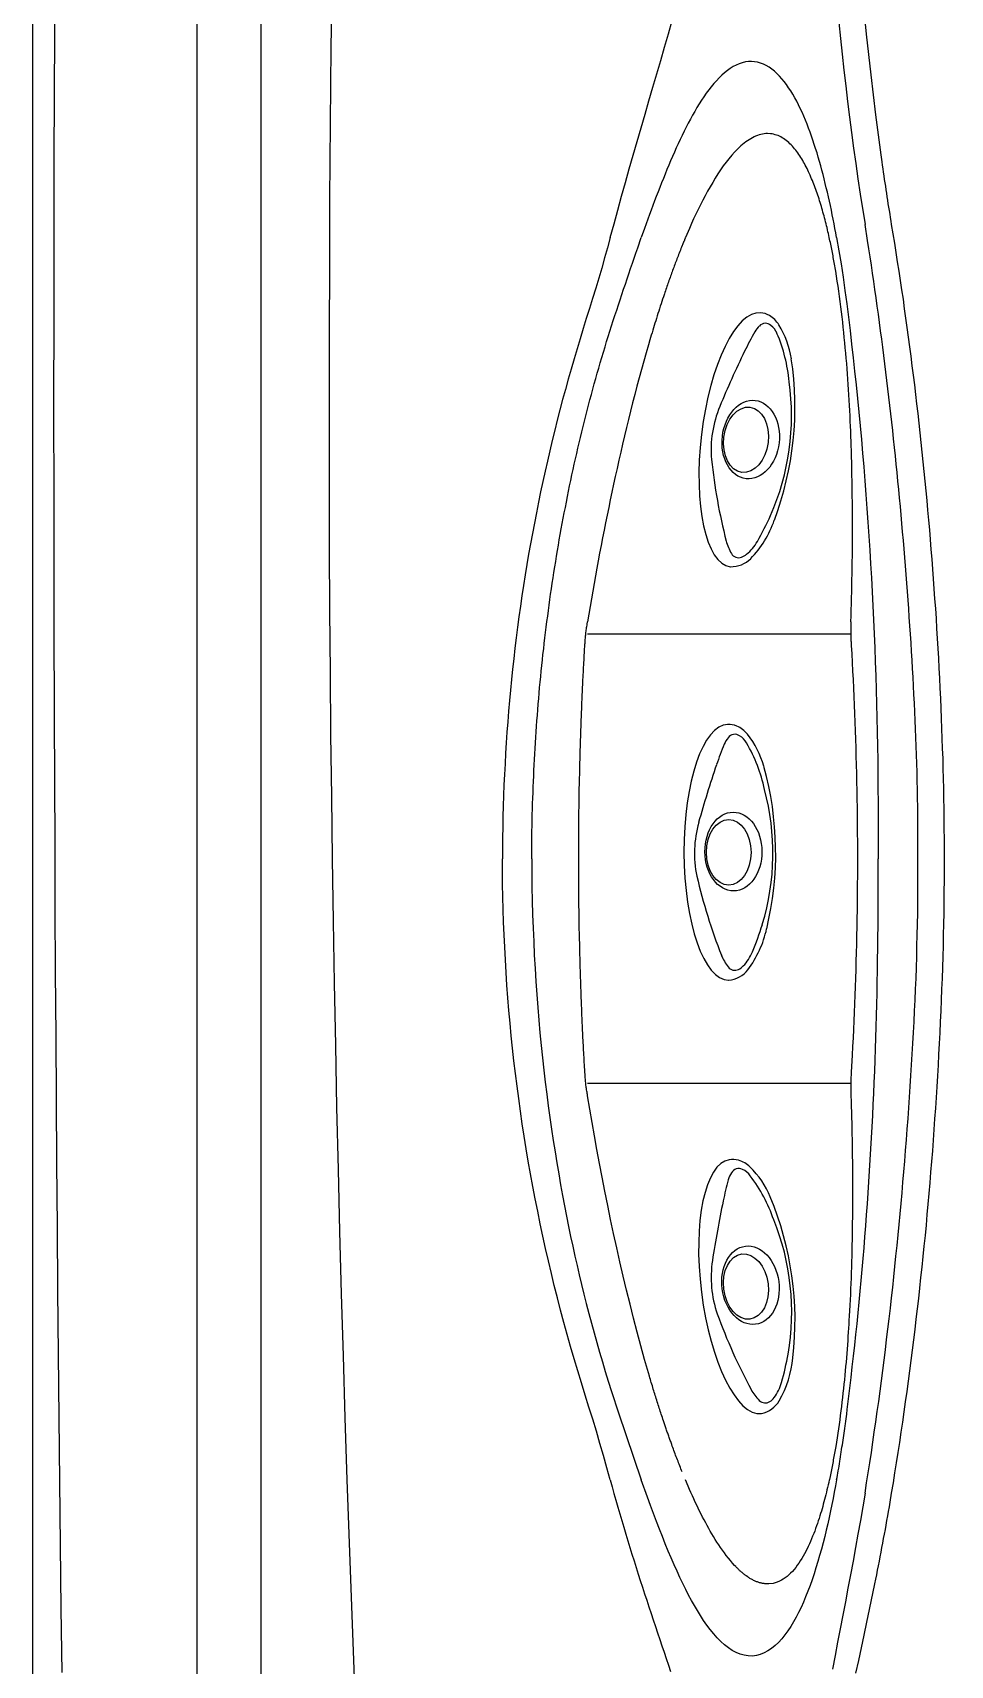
# Model space of a CAD drawing. Extents: x 403 to 503, y 484 to 637.
# Drawn here: x 403.02 to 413.78, y 531.45 to 550.59 of the extents above; entities that cross this region are included whole.
import ezdxf

# ---------------------------------------------------------------- set-up
doc = ezdxf.new("R2010")
doc.units = 0
doc.header["$MEASUREMENT"] = 0
doc.layers.add('1', color=4, linetype='Continuous')
doc.layers.add('SPA', color=2, linetype='Continuous')

# ---------------------------------------------------------------- blocks, each defined once
blk = doc.blocks.new('LAMINAR JET')
at = {"layer": '1', "color": 3}
for centre, radius, start, end in [((1.241, -6.15), 6.753, 103.0743, 111.3342), ((-0.018, -0.885), 1.341, 74.4697, 101.5734), ((-2.882, -11.191), 12.038, 71.0951, 74.4697), ((-0.548, -4.378), 4.836, 68.0541, 71.0951), ((-1.295, -0.016), 0.0968, 126.7187, 207.5341), ((-0.953, -0.474), 0.669, 113.084, 126.7187), ((1.164, -0.128), 0.254, 47.9754, 68.0541), ((1.281, -0.017), 0.0938, 323.9282, 55.6348), ((-1.199, 0.035), 0.206, 207.5341, 226.7084), ((-0.96, 0.288), 0.555, 226.7084, 247.0325), ((0.358, 1.41), 1.812, 281.8013, 300.3281), ((1.183, 0.022), 0.198, 297.0399, 331.5876), ((0.086, 2.755), 3.234, 247.0325, 253.0982), ((-0.019, 2.409), 2.872, 253.0982, 285.0895)]:
    blk.add_arc(centre, radius, start, end, dxfattribs=at)
at = {"layer": '1', "color": 2}
for centre, radius, start, end in [((-1.173, 0.091), 0.337, 186.2403, 230.945), ((1.26, 0.051), 0.23, 336.7209, 4.0434), ((-0.636, 0.832), 1.251, 233.2076, 257.6241), ((0.706, 0.679), 1.077, 285.793, 308.441), ((1.176, 0.087), 0.321, 308.441, 336.7209), ((-0.017, 3.279), 3.775, 256.4079, 285.6074)]:
    blk.add_arc(centre, radius, start, end, dxfattribs=at)
blk.add_ellipse((-0.01, 0.062), major_axis=(-1.498, -0.005), ratio=0.345953, start_param=3.141593, end_param=6.283185, dxfattribs=at)
at = {"layer": '1', "color": 3}
for centre, major_axis, ratio in [((0, 0), (-0.462, -0.003), 0.723581), ((-0.009, 0.055), (-0.385, 0), 0.679186)]:
    blk.add_ellipse(centre, major_axis=major_axis, ratio=ratio, dxfattribs=at)
blk = doc.blocks.new('2010GRANDEE')
at = {"layer": 'SPA', "color": 3, "linetype": 'Continuous'}
for p, q in [((1.926, 79.054), (1.926, 12.057)), ((6.504, 42.89), (9.591, 42.89)), ((9.591, 37.62), (6.504, 37.62))]:
    blk.add_line(p, q, dxfattribs=at)
at = {"layer": 'SPA', "color": 4}
blk.add_lwpolyline([(12, 0), (88.112, 0, 0.414214), (100.112, 12), (100.112, 79.111, 0.414214), (88.112, 91.111), (12, 91.111, 0.414214), (0, 79.111), (0, 12, 0.414214)], format="xyb", close=True, dxfattribs=at)
at = {"layer": 'SPA', "color": 3, "linetype": 'Continuous'}
for points in [[(0.256, 49.197), (0.259, 49.943), (0.262, 50.69), (0.265, 51.437), (0.269, 52.184), (0.274, 52.93), (0.279, 53.677), (0.284, 54.424), (0.29, 55.17), (0.296, 55.917), (0.303, 56.663), (0.31, 57.41), (0.318, 58.156), (0.327, 58.903), (0.335, 59.649), (0.344, 60.396), (0.354, 61.142), (0.364, 61.888), (0.375, 62.635), (0.386, 63.381), (0.398, 64.127), (0.41, 64.874)], [(2.676, 79.055), (2.676, 76.822), (2.676, 74.589), (2.676, 72.355), (2.676, 70.122), (2.676, 67.889), (2.676, 65.655), (2.676, 63.422), (2.676, 61.189), (2.676, 58.955), (2.676, 56.722), (2.676, 54.489), (2.676, 52.255), (2.676, 50.022), (2.676, 47.789), (2.676, 45.555), (2.676, 43.322), (2.676, 41.089), (2.676, 38.855), (2.676, 36.622), (2.676, 34.389), (2.676, 32.155), (2.676, 29.922)], [(9.946, 48.507), (9.914, 48.739), (9.884, 48.973), (9.855, 49.208), (9.827, 49.445), (9.801, 49.682), (9.776, 49.92), (9.751, 50.159)], [(9.451, 50.056), (9.47, 49.87), (9.49, 49.685), (9.51, 49.5), (9.531, 49.315), (9.553, 49.131), (9.575, 48.948), (9.598, 48.766), (9.623, 48.584), (9.648, 48.403), (9.674, 48.224), (9.7, 48.045), (9.757, 47.69)], [(6.771, 47.536), (6.815, 47.698), (6.859, 47.859), (6.904, 48.021), (6.949, 48.182), (6.994, 48.343), (7.04, 48.503), (7.086, 48.663), (7.131, 48.823), (7.178, 48.982), (7.224, 49.14), (7.27, 49.298), (7.316, 49.455), (7.362, 49.612), (7.407, 49.768), (7.453, 49.924), (7.498, 50.079)], [(9.424, 47.536), (9.414, 47.59), (9.404, 47.644), (9.394, 47.697), (9.383, 47.751), (9.373, 47.804), (9.362, 47.857), (9.351, 47.91), (9.339, 47.963), (9.327, 48.015), (9.316, 48.067), (9.303, 48.12), (9.291, 48.171), (9.278, 48.223), (9.265, 48.275), (9.251, 48.326), (9.237, 48.377), (9.223, 48.428), (9.209, 48.478), (9.194, 48.529), (9.178, 48.578), (9.162, 48.628), (9.146, 48.677), (9.129, 48.725), (9.112, 48.773), (9.095, 48.82), (9.077, 48.867), (9.058, 48.913), (9.039, 48.959), (9.019, 49.004), (8.998, 49.048), (8.977, 49.091), (8.956, 49.133), (8.933, 49.175), (8.91, 49.215), (8.886, 49.254), (8.861, 49.292), (8.836, 49.329), (8.809, 49.364), (8.782, 49.397), (8.754, 49.428), (8.724, 49.458), (8.694, 49.485), (8.663, 49.51), (8.632, 49.532), (8.599, 49.551), (8.565, 49.568), (8.531, 49.581), (8.496, 49.591), (8.461, 49.597), (8.426, 49.6), (8.39, 49.598), (8.354, 49.594), (8.318, 49.585), (8.282, 49.573), (8.247, 49.558), (8.212, 49.54), (8.177, 49.519), (8.144, 49.495), (8.11, 49.468), (8.078, 49.439), (8.046, 49.408), (8.015, 49.375), (7.984, 49.34), (7.954, 49.304), (7.925, 49.266), (7.896, 49.227), (7.868, 49.186), (7.84, 49.145), (7.813, 49.102), (7.787, 49.059), (7.76, 49.014), (7.735, 48.969), (7.71, 48.923), (7.685, 48.877), (7.661, 48.83), (7.637, 48.782), (7.613, 48.734), (7.59, 48.685), (7.567, 48.636), (7.544, 48.586), (7.522, 48.536), (7.5, 48.486), (7.478, 48.435), (7.456, 48.384), (7.435, 48.333), (7.414, 48.281), (7.393, 48.229), (7.372, 48.177), (7.351, 48.124), (7.331, 48.072), (7.31, 48.019), (7.29, 47.966), (7.27, 47.913), (7.251, 47.859), (7.231, 47.806), (7.211, 47.752), (7.192, 47.698), (7.173, 47.644), (7.134, 47.536)], [(0.256, 41.914), (0.255, 42.278), (0.254, 42.643), (0.253, 43.007), (0.252, 43.371), (0.252, 43.735), (0.251, 44.099), (0.251, 44.463), (0.251, 44.827), (0.25, 45.191), (0.25, 45.556), (0.25, 45.92), (0.251, 46.284), (0.251, 46.648), (0.251, 47.012), (0.252, 47.376), (0.252, 47.74), (0.253, 48.104), (0.254, 48.468), (0.256, 49.197)], [(8.614, 48.755), (8.594, 48.754), (8.574, 48.752), (8.554, 48.749), (8.534, 48.744), (8.515, 48.739), (8.495, 48.732), (8.475, 48.724), (8.456, 48.715), (8.436, 48.706), (8.417, 48.695), (8.398, 48.683), (8.378, 48.67), (8.359, 48.657), (8.34, 48.642), (8.321, 48.627), (8.302, 48.61), (8.283, 48.593), (8.265, 48.575), (8.228, 48.537)], [(9.096, 48.306), (9.086, 48.326), (9.077, 48.345), (9.067, 48.364), (9.057, 48.384), (9.047, 48.403), (9.036, 48.421), (9.026, 48.44), (9.015, 48.458), (9.004, 48.476), (8.992, 48.494), (8.981, 48.511), (8.969, 48.528), (8.956, 48.545), (8.944, 48.561), (8.931, 48.577), (8.918, 48.592), (8.905, 48.607), (8.891, 48.622), (8.877, 48.636), (8.863, 48.649), (8.848, 48.662), (8.833, 48.674), (8.818, 48.685), (8.802, 48.696), (8.787, 48.706), (8.77, 48.715), (8.754, 48.723), (8.737, 48.731), (8.72, 48.737), (8.703, 48.742), (8.685, 48.747), (8.668, 48.75), (8.65, 48.753), (8.614, 48.755)], [(8.228, 48.537), (8.194, 48.5), (8.161, 48.46), (8.128, 48.418), (8.096, 48.375), (8.064, 48.329), (8.032, 48.282), (8.001, 48.233), (7.971, 48.183), (7.941, 48.132), (7.912, 48.08), (7.883, 48.027), (7.855, 47.973), (7.827, 47.919), (7.8, 47.864), (7.774, 47.809), (7.748, 47.754), (7.723, 47.699), (7.699, 47.644), (7.652, 47.536)], [(10.069, 47.69), (10.063, 47.73), (10.056, 47.771), (10.05, 47.811), (10.043, 47.852), (10.037, 47.892), (10.03, 47.933), (10.024, 47.974), (10.018, 48.014), (10.011, 48.055), (10.005, 48.096), (9.999, 48.137), (9.993, 48.178), (9.987, 48.218), (9.981, 48.26), (9.975, 48.301), (9.969, 48.342), (9.963, 48.383), (9.957, 48.424), (9.946, 48.507)], [(9.338, 47.536), (9.333, 47.559), (9.328, 47.582), (9.322, 47.605), (9.317, 47.628), (9.312, 47.652), (9.306, 47.675), (9.3, 47.698), (9.295, 47.72), (9.289, 47.743), (9.283, 47.766), (9.277, 47.789), (9.271, 47.811), (9.264, 47.834), (9.258, 47.857), (9.251, 47.879), (9.245, 47.901), (9.238, 47.924), (9.231, 47.946), (9.225, 47.968), (9.218, 47.99), (9.21, 48.012), (9.203, 48.034), (9.196, 48.055), (9.188, 48.077), (9.181, 48.099), (9.173, 48.12), (9.165, 48.141), (9.157, 48.162), (9.148, 48.183), (9.14, 48.204), (9.131, 48.225), (9.123, 48.245), (9.114, 48.266), (9.096, 48.306)], [(10.375, 40.254), (10.376, 40.356), (10.376, 40.457), (10.376, 40.559), (10.376, 40.661), (10.375, 40.762), (10.374, 40.864), (10.373, 40.965), (10.371, 41.067), (10.369, 41.168), (10.367, 41.27), (10.364, 41.371), (10.361, 41.472), (10.358, 41.574), (10.354, 41.675), (10.35, 41.776), (10.346, 41.877), (10.341, 41.978), (10.336, 42.08), (10.331, 42.18), (10.326, 42.281), (10.32, 42.382), (10.314, 42.483), (10.308, 42.584), (10.302, 42.684), (10.296, 42.785), (10.289, 42.886), (10.283, 42.986), (10.276, 43.087), (10.269, 43.187), (10.262, 43.287), (10.254, 43.387), (10.247, 43.487), (10.239, 43.587), (10.231, 43.687), (10.223, 43.787), (10.215, 43.887), (10.207, 43.987), (10.198, 44.086), (10.189, 44.186), (10.18, 44.285), (10.171, 44.385), (10.162, 44.484), (10.153, 44.583), (10.143, 44.682), (10.133, 44.781), (10.123, 44.88), (10.113, 44.978), (10.103, 45.077), (10.092, 45.175), (10.081, 45.274), (10.071, 45.372), (10.06, 45.47), (10.048, 45.568), (10.037, 45.666), (10.025, 45.763), (10.014, 45.861), (10.002, 45.958), (9.99, 46.056), (9.977, 46.153), (9.965, 46.25), (9.952, 46.347), (9.94, 46.444), (9.927, 46.54), (9.913, 46.637), (9.9, 46.733), (9.887, 46.83), (9.873, 46.926), (9.859, 47.022), (9.845, 47.118), (9.831, 47.213), (9.817, 47.309), (9.802, 47.404), (9.787, 47.5), (9.757, 47.69)], [(10.688, 40.254), (10.688, 40.372), (10.687, 40.489), (10.686, 40.607), (10.685, 40.724), (10.684, 40.842), (10.682, 40.96), (10.679, 41.077), (10.677, 41.195), (10.674, 41.312), (10.671, 41.43), (10.667, 41.548), (10.663, 41.665), (10.659, 41.783), (10.655, 41.9), (10.65, 42.018), (10.645, 42.135), (10.639, 42.253), (10.633, 42.37), (10.627, 42.488), (10.621, 42.605), (10.614, 42.721), (10.607, 42.838), (10.6, 42.955), (10.593, 43.071), (10.585, 43.187), (10.577, 43.303), (10.569, 43.419), (10.561, 43.534), (10.552, 43.65), (10.543, 43.765), (10.534, 43.88), (10.525, 43.995), (10.515, 44.11), (10.505, 44.225), (10.495, 44.339), (10.484, 44.453), (10.474, 44.567), (10.463, 44.681), (10.452, 44.795), (10.44, 44.908), (10.428, 45.022), (10.416, 45.135), (10.404, 45.248), (10.392, 45.361), (10.379, 45.473), (10.366, 45.586), (10.353, 45.698), (10.339, 45.81), (10.325, 45.922), (10.311, 46.034), (10.297, 46.146), (10.282, 46.257), (10.267, 46.368), (10.252, 46.48), (10.237, 46.591), (10.221, 46.701), (10.206, 46.812), (10.189, 46.922), (10.173, 47.032), (10.156, 47.143), (10.139, 47.252), (10.122, 47.362), (10.105, 47.472), (10.069, 47.69)], [(6.771, 47.536), (6.738, 47.416), (6.705, 47.297), (6.671, 47.178), (6.636, 47.059), (6.601, 46.941), (6.564, 46.823), (6.527, 46.705), (6.49, 46.587), (6.453, 46.469), (6.417, 46.35), (6.381, 46.232), (6.346, 46.113), (6.311, 45.995), (6.278, 45.876), (6.245, 45.756), (6.212, 45.637), (6.181, 45.517), (6.15, 45.397), (6.12, 45.277), (6.091, 45.157), (6.062, 45.037), (6.034, 44.916), (6.007, 44.796), (5.98, 44.675), (5.954, 44.554), (5.929, 44.433), (5.905, 44.311), (5.881, 44.19), (5.858, 44.068), (5.836, 43.947), (5.814, 43.825), (5.794, 43.703), (5.774, 43.581), (5.754, 43.459), (5.736, 43.336), (5.718, 43.214), (5.7, 43.091), (5.684, 42.969), (5.668, 42.846), (5.653, 42.723), (5.639, 42.6), (5.626, 42.477), (5.613, 42.354), (5.601, 42.231), (5.589, 42.108), (5.579, 41.984), (5.569, 41.861), (5.56, 41.738), (5.551, 41.614), (5.544, 41.491), (5.537, 41.367), (5.53, 41.244), (5.525, 41.12), (5.52, 40.996), (5.516, 40.873), (5.513, 40.749), (5.51, 40.625), (5.508, 40.502), (5.507, 40.254)], [(5.851, 40.254), (5.851, 40.319), (5.851, 40.384), (5.852, 40.448), (5.852, 40.513), (5.853, 40.578), (5.854, 40.642), (5.856, 40.707), (5.857, 40.772), (5.859, 40.837), (5.86, 40.901), (5.862, 40.966), (5.865, 41.031), (5.867, 41.096), (5.87, 41.161), (5.873, 41.225), (5.875, 41.29), (5.879, 41.355), (5.882, 41.42), (5.886, 41.484), (5.889, 41.549), (5.893, 41.614), (5.897, 41.679), (5.902, 41.743), (5.906, 41.808), (5.911, 41.873), (5.916, 41.938), (5.921, 42.002), (5.926, 42.067), (5.932, 42.132), (5.937, 42.197), (5.943, 42.261), (5.949, 42.326), (5.955, 42.391), (5.962, 42.455), (5.969, 42.52), (5.975, 42.585), (5.982, 42.649), (5.99, 42.714), (5.997, 42.778), (6.004, 42.843), (6.012, 42.907), (6.02, 42.971), (6.028, 43.036), (6.037, 43.1), (6.045, 43.164), (6.054, 43.228), (6.063, 43.292), (6.072, 43.356), (6.081, 43.42), (6.091, 43.484), (6.1, 43.548), (6.11, 43.612), (6.12, 43.675), (6.131, 43.739), (6.141, 43.803), (6.152, 43.866), (6.162, 43.93), (6.173, 43.993), (6.185, 44.056), (6.196, 44.12), (6.208, 44.183), (6.219, 44.246), (6.231, 44.31), (6.244, 44.373), (6.256, 44.436), (6.269, 44.5), (6.281, 44.563), (6.294, 44.626), (6.308, 44.689), (6.321, 44.753), (6.335, 44.816), (6.349, 44.879), (6.363, 44.942), (6.377, 45.005), (6.392, 45.068), (6.406, 45.131), (6.421, 45.194), (6.437, 45.257), (6.452, 45.32), (6.468, 45.383), (6.483, 45.445), (6.499, 45.508), (6.516, 45.571), (6.532, 45.633), (6.549, 45.696), (6.566, 45.758), (6.583, 45.82), (6.6, 45.883), (6.618, 45.945), (6.636, 46.007), (6.654, 46.069), (6.672, 46.131), (6.69, 46.193), (6.709, 46.255), (6.728, 46.317), (6.747, 46.378), (6.766, 46.44), (6.786, 46.5), (6.806, 46.563), (6.826, 46.624), (6.846, 46.685), (6.866, 46.746), (6.887, 46.808), (6.907, 46.869), (6.927, 46.93), (6.948, 46.991), (6.968, 47.052), (6.989, 47.112), (7.009, 47.173), (7.03, 47.234), (7.051, 47.295), (7.072, 47.355), (7.093, 47.415), (7.134, 47.536)], [(7.652, 47.536), (7.65, 47.531), (7.648, 47.526), (7.646, 47.521), (7.644, 47.517), (7.642, 47.512), (7.641, 47.507), (7.639, 47.502), (7.637, 47.498), (7.635, 47.493), (7.633, 47.488), (7.631, 47.484), (7.629, 47.479), (7.627, 47.474), (7.625, 47.47), (7.623, 47.465), (7.621, 47.46), (7.619, 47.456), (7.617, 47.451), (7.614, 47.442)], [(9.413, 47.143), (9.41, 47.163), (9.407, 47.183), (9.403, 47.203), (9.4, 47.223), (9.396, 47.242), (9.393, 47.262), (9.389, 47.282), (9.385, 47.302), (9.382, 47.321), (9.378, 47.341), (9.374, 47.36), (9.37, 47.38), (9.367, 47.4), (9.363, 47.419), (9.359, 47.439), (9.355, 47.458), (9.351, 47.478), (9.346, 47.497), (9.338, 47.536)], [(9.424, 47.536), (9.451, 47.382), (9.476, 47.228), (9.499, 47.073), (9.521, 46.917), (9.542, 46.76), (9.562, 46.602), (9.581, 46.445), (9.6, 46.286), (9.618, 46.128), (9.635, 45.969), (9.652, 45.81), (9.668, 45.65), (9.684, 45.49), (9.699, 45.329), (9.714, 45.169), (9.728, 45.008), (9.742, 44.847), (9.755, 44.685), (9.768, 44.523), (9.78, 44.361), (9.791, 44.199), (9.802, 44.036), (9.812, 43.873), (9.822, 43.71), (9.832, 43.547), (9.841, 43.384), (9.849, 43.22), (9.857, 43.056), (9.864, 42.892), (9.87, 42.728), (9.877, 42.564), (9.882, 42.4), (9.887, 42.235), (9.892, 42.07), (9.896, 41.906), (9.9, 41.741), (9.903, 41.576), (9.906, 41.411), (9.908, 41.246), (9.909, 41.08), (9.911, 40.915), (9.911, 40.75), (9.911, 40.585), (9.91, 40.254)], [(7.614, 47.442), (7.606, 47.424), (7.599, 47.406), (7.592, 47.388), (7.585, 47.371), (7.579, 47.353), (7.572, 47.336), (7.565, 47.319), (7.559, 47.302), (7.552, 47.285), (7.546, 47.268), (7.54, 47.252), (7.533, 47.235), (7.527, 47.219), (7.521, 47.202), (7.515, 47.185), (7.508, 47.168), (7.502, 47.151), (7.496, 47.135), (7.49, 47.118), (7.484, 47.101), (7.478, 47.084), (7.472, 47.067), (7.466, 47.05), (7.459, 47.032), (7.453, 47.015), (7.447, 46.998), (7.441, 46.981), (7.435, 46.963), (7.429, 46.946), (7.423, 46.929), (7.417, 46.911), (7.411, 46.894), (7.406, 46.876), (7.394, 46.841)], [(9.587, 45.322), (9.584, 45.384), (9.581, 45.446), (9.578, 45.508), (9.575, 45.569), (9.571, 45.631), (9.568, 45.692), (9.564, 45.754), (9.56, 45.815), (9.556, 45.876), (9.551, 45.938), (9.547, 45.999), (9.542, 46.06), (9.537, 46.121), (9.532, 46.182), (9.526, 46.243), (9.52, 46.303), (9.514, 46.364), (9.508, 46.425), (9.502, 46.485), (9.495, 46.546), (9.488, 46.606), (9.481, 46.666), (9.474, 46.726), (9.466, 46.786), (9.458, 46.846), (9.45, 46.906), (9.441, 46.965), (9.432, 47.025), (9.413, 47.143)], [(7.394, 46.841), (7.384, 46.814), (7.375, 46.786), (7.366, 46.758), (7.357, 46.73), (7.348, 46.702), (7.339, 46.674), (7.33, 46.646), (7.321, 46.618), (7.312, 46.589), (7.303, 46.561), (7.294, 46.533), (7.286, 46.505), (7.277, 46.477), (7.269, 46.449), (7.26, 46.42), (7.252, 46.392), (7.243, 46.364), (7.235, 46.336), (7.218, 46.279)], [(7.218, 46.279), (7.19, 46.183), (7.163, 46.086), (7.136, 45.989), (7.109, 45.892), (7.083, 45.795), (7.058, 45.697), (7.033, 45.6), (7.008, 45.502), (6.984, 45.405), (6.961, 45.309), (6.938, 45.212), (6.915, 45.116), (6.893, 45.02), (6.871, 44.925), (6.85, 44.831), (6.829, 44.737), (6.809, 44.645), (6.79, 44.553), (6.77, 44.462), (6.752, 44.372), (6.734, 44.283), (6.716, 44.194), (6.698, 44.105), (6.681, 44.016), (6.663, 43.927), (6.646, 43.837), (6.63, 43.748), (6.613, 43.659), (6.597, 43.57), (6.581, 43.48), (6.565, 43.391), (6.55, 43.302), (6.534, 43.212), (6.504, 43.033)], [(9.604, 44.785), (9.603, 44.812), (9.603, 44.839), (9.602, 44.866), (9.601, 44.893), (9.601, 44.92), (9.6, 44.947), (9.599, 44.973), (9.598, 45), (9.598, 45.027), (9.597, 45.054), (9.596, 45.081), (9.595, 45.108), (9.594, 45.135), (9.593, 45.161), (9.592, 45.188), (9.591, 45.215), (9.59, 45.242), (9.589, 45.269), (9.587, 45.322)], [(9.591, 43.033), (9.594, 43.104), (9.596, 43.174), (9.598, 43.244), (9.6, 43.315), (9.601, 43.385), (9.603, 43.455), (9.604, 43.525), (9.606, 43.595), (9.607, 43.666), (9.608, 43.736), (9.609, 43.806), (9.609, 43.876), (9.61, 43.946), (9.61, 44.016), (9.61, 44.086), (9.611, 44.156), (9.61, 44.226), (9.61, 44.296), (9.61, 44.366), (9.609, 44.436), (9.608, 44.506), (9.608, 44.576), (9.607, 44.645), (9.604, 44.785)], [(6.473, 42.755), (6.474, 42.769), (6.475, 42.783), (6.476, 42.797), (6.477, 42.811), (6.478, 42.825), (6.479, 42.839), (6.48, 42.853), (6.482, 42.866), (6.483, 42.88), (6.485, 42.894), (6.486, 42.908), (6.488, 42.922), (6.49, 42.936), (6.492, 42.95), (6.494, 42.964), (6.495, 42.978), (6.498, 42.992), (6.5, 43.005), (6.504, 43.033)], [(9.591, 43.033), (9.591, 43.019), (9.591, 43.005), (9.59, 42.992), (9.59, 42.978), (9.59, 42.964), (9.59, 42.95), (9.59, 42.936), (9.59, 42.922), (9.59, 42.908), (9.59, 42.894), (9.59, 42.88), (9.591, 42.866), (9.591, 42.853), (9.591, 42.839), (9.592, 42.825), (9.592, 42.811), (9.593, 42.797), (9.594, 42.783), (9.595, 42.755)], [(6.401, 40.255), (6.401, 40.285), (6.401, 40.314), (6.401, 40.344), (6.401, 40.374), (6.401, 40.404), (6.401, 40.433), (6.401, 40.463), (6.401, 40.493), (6.401, 40.523), (6.402, 40.553), (6.402, 40.582), (6.402, 40.612), (6.402, 40.642), (6.403, 40.672), (6.403, 40.701), (6.403, 40.731), (6.404, 40.761), (6.404, 40.791), (6.404, 40.821), (6.405, 40.85), (6.405, 40.88), (6.405, 40.91), (6.406, 40.94), (6.406, 40.97), (6.407, 40.999), (6.407, 41.029), (6.408, 41.059), (6.408, 41.089), (6.409, 41.118), (6.41, 41.148), (6.41, 41.178), (6.411, 41.208), (6.412, 41.237), (6.412, 41.267), (6.413, 41.297), (6.414, 41.326), (6.414, 41.356), (6.415, 41.386), (6.416, 41.415), (6.417, 41.445), (6.418, 41.474), (6.418, 41.504), (6.419, 41.534), (6.42, 41.563), (6.421, 41.593), (6.422, 41.622), (6.423, 41.652), (6.424, 41.681), (6.425, 41.711), (6.426, 41.74), (6.427, 41.77), (6.428, 41.799), (6.429, 41.828), (6.43, 41.858), (6.431, 41.887), (6.432, 41.916), (6.433, 41.946), (6.434, 41.975), (6.436, 42.004), (6.437, 42.034), (6.438, 42.063), (6.439, 42.092), (6.44, 42.121), (6.442, 42.15), (6.443, 42.179), (6.444, 42.208), (6.446, 42.237), (6.447, 42.266), (6.448, 42.295), (6.45, 42.324), (6.451, 42.353), (6.453, 42.382), (6.454, 42.411), (6.455, 42.44), (6.457, 42.469), (6.458, 42.497), (6.46, 42.526), (6.462, 42.555), (6.463, 42.584), (6.465, 42.612), (6.466, 42.641), (6.468, 42.669), (6.47, 42.698), (6.473, 42.755)], [(9.595, 42.755), (9.601, 42.655), (9.606, 42.555), (9.612, 42.455), (9.617, 42.356), (9.622, 42.256), (9.626, 42.156), (9.63, 42.056), (9.634, 41.956), (9.638, 41.856), (9.642, 41.756), (9.645, 41.656), (9.648, 41.556), (9.651, 41.456), (9.654, 41.356), (9.656, 41.256), (9.658, 41.156), (9.66, 41.056), (9.662, 40.956), (9.663, 40.855), (9.665, 40.755), (9.666, 40.655), (9.666, 40.555), (9.667, 40.455), (9.667, 40.255)], [(0.344, 30.715), (0.335, 31.462), (0.327, 32.208), (0.318, 32.955), (0.31, 33.701), (0.303, 34.448), (0.296, 35.194), (0.29, 35.941), (0.284, 36.687), (0.279, 37.434), (0.274, 38.181), (0.269, 38.927), (0.265, 39.674), (0.262, 40.421), (0.256, 41.914)], [(6.771, 32.974), (6.732, 33.117), (6.692, 33.259), (6.65, 33.402), (6.608, 33.544), (6.565, 33.685), (6.521, 33.827), (6.476, 33.968), (6.432, 34.11), (6.389, 34.251), (6.346, 34.394), (6.305, 34.536), (6.265, 34.678), (6.226, 34.821), (6.188, 34.964), (6.151, 35.107), (6.115, 35.251), (6.08, 35.395), (6.046, 35.54), (6.013, 35.685), (5.981, 35.831), (5.95, 35.977), (5.92, 36.123), (5.891, 36.269), (5.863, 36.415), (5.836, 36.562), (5.81, 36.709), (5.785, 36.855), (5.762, 37.002), (5.739, 37.149), (5.718, 37.296), (5.697, 37.444), (5.678, 37.591), (5.659, 37.738), (5.642, 37.886), (5.625, 38.033), (5.61, 38.181), (5.596, 38.329), (5.583, 38.477), (5.571, 38.625), (5.56, 38.773), (5.55, 38.921), (5.541, 39.069), (5.533, 39.217), (5.526, 39.365), (5.52, 39.513), (5.515, 39.661), (5.512, 39.809), (5.509, 39.958), (5.507, 40.254)], [(5.851, 40.254), (5.851, 40.089), (5.853, 39.925), (5.856, 39.762), (5.861, 39.601), (5.866, 39.441), (5.873, 39.283), (5.88, 39.126), (5.889, 38.97), (5.898, 38.816), (5.909, 38.663), (5.921, 38.512), (5.933, 38.362), (5.946, 38.214), (5.961, 38.067), (5.976, 37.922), (5.992, 37.778), (6.008, 37.636), (6.026, 37.496), (6.044, 37.357), (6.062, 37.22), (6.082, 37.085), (6.102, 36.951), (6.123, 36.819), (6.144, 36.689), (6.166, 36.561), (6.188, 36.434), (6.211, 36.309), (6.234, 36.186), (6.258, 36.065), (6.282, 35.945), (6.306, 35.828), (6.331, 35.712), (6.356, 35.598), (6.381, 35.486), (6.407, 35.376), (6.434, 35.265), (6.461, 35.153), (6.49, 35.04), (6.519, 34.926), (6.549, 34.813), (6.58, 34.699), (6.612, 34.585), (6.645, 34.471), (6.678, 34.357), (6.712, 34.244), (6.747, 34.131), (6.785, 34.011), (6.867, 33.761), (7.134, 32.974)], [(6.473, 37.755), (6.471, 37.783), (6.47, 37.812), (6.468, 37.84), (6.466, 37.869), (6.465, 37.897), (6.463, 37.926), (6.462, 37.955), (6.46, 37.983), (6.458, 38.012), (6.457, 38.041), (6.455, 38.07), (6.454, 38.098), (6.453, 38.127), (6.451, 38.156), (6.45, 38.185), (6.448, 38.214), (6.447, 38.243), (6.446, 38.272), (6.444, 38.301), (6.443, 38.33), (6.442, 38.359), (6.44, 38.388), (6.439, 38.418), (6.438, 38.447), (6.437, 38.476), (6.436, 38.505), (6.434, 38.535), (6.433, 38.564), (6.432, 38.593), (6.431, 38.622), (6.43, 38.652), (6.429, 38.681), (6.428, 38.711), (6.427, 38.74), (6.426, 38.769), (6.425, 38.799), (6.424, 38.828), (6.423, 38.858), (6.422, 38.887), (6.421, 38.917), (6.42, 38.946), (6.419, 38.976), (6.418, 39.006), (6.418, 39.035), (6.417, 39.065), (6.416, 39.094), (6.415, 39.124), (6.414, 39.154), (6.414, 39.183), (6.413, 39.213), (6.412, 39.243), (6.412, 39.272), (6.411, 39.302), (6.41, 39.332), (6.41, 39.361), (6.409, 39.391), (6.408, 39.421), (6.408, 39.451), (6.407, 39.48), (6.407, 39.51), (6.406, 39.54), (6.406, 39.57), (6.405, 39.6), (6.405, 39.629), (6.405, 39.659), (6.404, 39.689), (6.404, 39.719), (6.404, 39.749), (6.403, 39.778), (6.403, 39.808), (6.403, 39.838), (6.402, 39.868), (6.402, 39.897), (6.402, 39.927), (6.402, 39.957), (6.401, 39.987), (6.401, 40.017), (6.401, 40.046), (6.401, 40.076), (6.401, 40.106), (6.401, 40.136), (6.401, 40.166), (6.401, 40.195), (6.401, 40.255)], [(9.549, 33.8), (9.564, 33.925), (9.579, 34.05), (9.594, 34.175), (9.608, 34.301), (9.623, 34.426), (9.636, 34.552), (9.65, 34.678), (9.663, 34.805), (9.675, 34.931), (9.688, 35.058), (9.7, 35.185), (9.712, 35.313), (9.723, 35.44), (9.734, 35.568), (9.745, 35.696), (9.755, 35.824), (9.765, 35.952), (9.775, 36.081), (9.784, 36.209), (9.793, 36.338), (9.802, 36.467), (9.81, 36.596), (9.818, 36.725), (9.826, 36.855), (9.833, 36.984), (9.84, 37.114), (9.847, 37.244), (9.853, 37.374), (9.859, 37.504), (9.865, 37.634), (9.87, 37.764), (9.875, 37.895), (9.879, 38.025), (9.884, 38.156), (9.888, 38.286), (9.892, 38.417), (9.895, 38.548), (9.898, 38.679), (9.901, 38.81), (9.903, 38.941), (9.905, 39.072), (9.907, 39.203), (9.909, 39.335), (9.91, 39.466), (9.911, 39.597), (9.911, 39.729), (9.911, 39.86), (9.911, 39.991), (9.91, 40.254)], [(9.667, 40.255), (9.667, 40.155), (9.667, 40.055), (9.666, 39.954), (9.666, 39.854), (9.665, 39.754), (9.663, 39.654), (9.662, 39.554), (9.66, 39.454), (9.658, 39.354), (9.656, 39.254), (9.654, 39.154), (9.651, 39.054), (9.648, 38.954), (9.645, 38.854), (9.642, 38.754), (9.638, 38.654), (9.634, 38.554), (9.63, 38.454), (9.626, 38.354), (9.622, 38.254), (9.617, 38.154), (9.612, 38.054), (9.606, 37.954), (9.595, 37.755)], [(9.757, 32.819), (9.776, 32.938), (9.795, 33.057), (9.813, 33.176), (9.831, 33.295), (9.849, 33.415), (9.866, 33.535), (9.883, 33.655), (9.9, 33.775), (9.917, 33.895), (9.933, 34.016), (9.949, 34.136), (9.965, 34.257), (9.98, 34.378), (9.995, 34.499), (10.01, 34.621), (10.025, 34.742), (10.04, 34.864), (10.054, 34.986), (10.067, 35.108), (10.081, 35.23), (10.094, 35.353), (10.107, 35.476), (10.12, 35.598), (10.133, 35.721), (10.145, 35.845), (10.157, 35.968), (10.169, 36.091), (10.18, 36.215), (10.191, 36.339), (10.202, 36.463), (10.212, 36.587), (10.223, 36.712), (10.233, 36.836), (10.243, 36.961), (10.252, 37.086), (10.261, 37.211), (10.27, 37.336), (10.279, 37.462), (10.287, 37.587), (10.295, 37.713), (10.303, 37.839), (10.311, 37.965), (10.318, 38.091), (10.325, 38.218), (10.332, 38.344), (10.338, 38.471), (10.344, 38.598), (10.35, 38.725), (10.355, 38.852), (10.359, 38.979), (10.363, 39.106), (10.366, 39.234), (10.369, 39.361), (10.372, 39.488), (10.374, 39.616), (10.375, 39.744), (10.376, 39.871), (10.376, 39.999), (10.375, 40.254)], [(10.069, 32.819), (10.089, 32.938), (10.108, 33.056), (10.127, 33.175), (10.145, 33.294), (10.163, 33.413), (10.181, 33.532), (10.199, 33.651), (10.216, 33.771), (10.233, 33.891), (10.25, 34.011), (10.266, 34.131), (10.282, 34.252), (10.298, 34.373), (10.313, 34.494), (10.329, 34.615), (10.343, 34.736), (10.358, 34.858), (10.372, 34.979), (10.386, 35.101), (10.4, 35.223), (10.413, 35.346), (10.426, 35.468), (10.439, 35.591), (10.452, 35.714), (10.464, 35.837), (10.476, 35.961), (10.487, 36.084), (10.498, 36.208), (10.509, 36.332), (10.52, 36.456), (10.53, 36.581), (10.54, 36.705), (10.55, 36.83), (10.559, 36.955), (10.569, 37.08), (10.577, 37.206), (10.586, 37.331), (10.594, 37.457), (10.602, 37.583), (10.61, 37.709), (10.617, 37.836), (10.624, 37.962), (10.631, 38.089), (10.637, 38.216), (10.643, 38.344), (10.649, 38.471), (10.654, 38.598), (10.659, 38.726), (10.664, 38.853), (10.668, 38.98), (10.672, 39.108), (10.675, 39.235), (10.678, 39.363), (10.681, 39.49), (10.683, 39.617), (10.685, 39.745), (10.686, 39.872), (10.687, 39.999), (10.688, 40.254)], [(6.504, 37.476), (6.502, 37.49), (6.5, 37.504), (6.498, 37.518), (6.495, 37.532), (6.494, 37.546), (6.492, 37.56), (6.49, 37.574), (6.488, 37.587), (6.486, 37.601), (6.485, 37.615), (6.483, 37.629), (6.482, 37.643), (6.48, 37.657), (6.479, 37.671), (6.478, 37.685), (6.477, 37.699), (6.476, 37.713), (6.475, 37.727), (6.473, 37.755)], [(9.595, 37.755), (9.594, 37.741), (9.594, 37.727), (9.593, 37.713), (9.592, 37.699), (9.592, 37.685), (9.591, 37.671), (9.591, 37.657), (9.591, 37.643), (9.59, 37.629), (9.59, 37.615), (9.59, 37.601), (9.59, 37.587), (9.59, 37.573), (9.59, 37.56), (9.59, 37.546), (9.59, 37.532), (9.59, 37.518), (9.591, 37.504), (9.591, 37.476)], [(7.219, 34.228), (7.173, 34.386), (7.129, 34.546), (7.085, 34.707), (7.043, 34.87), (7.002, 35.033), (6.961, 35.198), (6.922, 35.363), (6.884, 35.529), (6.846, 35.695), (6.81, 35.861), (6.775, 36.027), (6.741, 36.192), (6.708, 36.357), (6.675, 36.521), (6.644, 36.684), (6.614, 36.846), (6.585, 37.006), (6.557, 37.165), (6.504, 37.476)], [(9.591, 37.476), (9.594, 37.413), (9.595, 37.349), (9.597, 37.285), (9.599, 37.221), (9.601, 37.156), (9.602, 37.092), (9.603, 37.027), (9.605, 36.963), (9.606, 36.898), (9.607, 36.833), (9.608, 36.768), (9.609, 36.703), (9.609, 36.638), (9.61, 36.573), (9.61, 36.508), (9.61, 36.443), (9.611, 36.378), (9.611, 36.312), (9.61, 36.182)], [(9.61, 36.182), (9.61, 36.117), (9.609, 36.052), (9.608, 35.987), (9.608, 35.922), (9.607, 35.857), (9.605, 35.792), (9.604, 35.727), (9.603, 35.662), (9.601, 35.598), (9.599, 35.533), (9.597, 35.469), (9.595, 35.404), (9.593, 35.34), (9.59, 35.276), (9.588, 35.212), (9.585, 35.148), (9.582, 35.085), (9.579, 35.021), (9.572, 34.895)], [(9.572, 34.895), (9.569, 34.848), (9.567, 34.801), (9.564, 34.753), (9.56, 34.705), (9.557, 34.656), (9.554, 34.607), (9.55, 34.557), (9.546, 34.507), (9.542, 34.457), (9.538, 34.406), (9.534, 34.355), (9.529, 34.304), (9.525, 34.252), (9.52, 34.201), (9.515, 34.149), (9.509, 34.097), (9.504, 34.044), (9.498, 33.992), (9.493, 33.94), (9.486, 33.887), (9.48, 33.835), (9.474, 33.782), (9.467, 33.73), (9.46, 33.678), (9.453, 33.625), (9.445, 33.573), (9.438, 33.521), (9.43, 33.469), (9.413, 33.366)], [(7.394, 33.668), (7.388, 33.687), (7.381, 33.706), (7.375, 33.724), (7.369, 33.743), (7.363, 33.761), (7.357, 33.78), (7.351, 33.798), (7.345, 33.816), (7.339, 33.835), (7.333, 33.853), (7.327, 33.871), (7.322, 33.89), (7.316, 33.908), (7.31, 33.927), (7.304, 33.946), (7.298, 33.964), (7.293, 33.983), (7.287, 34.001), (7.281, 34.02), (7.275, 34.039), (7.27, 34.058), (7.264, 34.076), (7.258, 34.095), (7.252, 34.114), (7.247, 34.133), (7.241, 34.152), (7.236, 34.171), (7.23, 34.19), (7.219, 34.228)], [(9.424, 32.974), (9.429, 33.001), (9.434, 33.028), (9.438, 33.055), (9.443, 33.082), (9.448, 33.11), (9.452, 33.137), (9.457, 33.164), (9.461, 33.192), (9.466, 33.219), (9.47, 33.246), (9.475, 33.274), (9.479, 33.301), (9.483, 33.329), (9.487, 33.356), (9.492, 33.384), (9.496, 33.412), (9.5, 33.439), (9.504, 33.467), (9.508, 33.495), (9.512, 33.522), (9.516, 33.55), (9.519, 33.578), (9.523, 33.606), (9.527, 33.633), (9.531, 33.661), (9.534, 33.689), (9.538, 33.717), (9.542, 33.745), (9.549, 33.8)], [(7.479, 33.423), (7.474, 33.436), (7.47, 33.448), (7.465, 33.461), (7.461, 33.473), (7.457, 33.485), (7.452, 33.498), (7.448, 33.51), (7.444, 33.522), (7.439, 33.535), (7.435, 33.547), (7.431, 33.559), (7.427, 33.571), (7.422, 33.583), (7.418, 33.596), (7.414, 33.608), (7.41, 33.62), (7.406, 33.632), (7.402, 33.644), (7.394, 33.668)], [(7.614, 33.068), (7.607, 33.086), (7.599, 33.104), (7.592, 33.121), (7.585, 33.139), (7.578, 33.157), (7.571, 33.175), (7.565, 33.192), (7.558, 33.21), (7.551, 33.228), (7.544, 33.246), (7.537, 33.264), (7.531, 33.281), (7.524, 33.299), (7.517, 33.317), (7.511, 33.335), (7.504, 33.353), (7.498, 33.37), (7.491, 33.388), (7.479, 33.423)], [(9.413, 33.366), (9.41, 33.346), (9.406, 33.326), (9.403, 33.307), (9.4, 33.287), (9.396, 33.267), (9.393, 33.247), (9.389, 33.228), (9.385, 33.208), (9.382, 33.188), (9.378, 33.169), (9.374, 33.149), (9.371, 33.13), (9.367, 33.111), (9.363, 33.091), (9.359, 33.072), (9.355, 33.053), (9.351, 33.034), (9.347, 33.015), (9.339, 32.977)], [(6.771, 32.974), (6.792, 32.894), (6.814, 32.814), (6.837, 32.735), (6.859, 32.655), (6.882, 32.576), (6.906, 32.497), (6.929, 32.419), (6.953, 32.34), (6.976, 32.261), (7.001, 32.183), (7.025, 32.105), (7.049, 32.027), (7.074, 31.949), (7.098, 31.871), (7.123, 31.794), (7.148, 31.717), (7.173, 31.639), (7.199, 31.563), (7.224, 31.486), (7.249, 31.409), (7.274, 31.333), (7.3, 31.257), (7.325, 31.181), (7.351, 31.105), (7.376, 31.03), (7.402, 30.954), (7.427, 30.879), (7.453, 30.804), (7.478, 30.729)], [(9.424, 32.974), (9.411, 32.903), (9.397, 32.831), (9.383, 32.758), (9.368, 32.684), (9.353, 32.61), (9.337, 32.535), (9.32, 32.46), (9.302, 32.386), (9.284, 32.311), (9.265, 32.236), (9.246, 32.162), (9.225, 32.089), (9.204, 32.016), (9.182, 31.944), (9.16, 31.874), (9.136, 31.804), (9.112, 31.736), (9.087, 31.669), (9.061, 31.604), (9.034, 31.541), (9.007, 31.48), (8.978, 31.42), (8.949, 31.364), (8.918, 31.309), (8.886, 31.256), (8.853, 31.205), (8.818, 31.157), (8.781, 31.111), (8.743, 31.07), (8.703, 31.032), (8.661, 30.998), (8.618, 30.969), (8.575, 30.946), (8.529, 30.928), (8.483, 30.916), (8.436, 30.91), (8.388, 30.911), (8.34, 30.919), (8.293, 30.932), (8.247, 30.951), (8.201, 30.976), (8.156, 31.006), (8.111, 31.041), (8.068, 31.08), (8.025, 31.123), (7.983, 31.17), (7.943, 31.22), (7.903, 31.272), (7.865, 31.327), (7.828, 31.384), (7.792, 31.442), (7.757, 31.502), (7.723, 31.562), (7.689, 31.625), (7.655, 31.691), (7.621, 31.759), (7.587, 31.83), (7.553, 31.904), (7.519, 31.98), (7.485, 32.059), (7.45, 32.14), (7.416, 32.223), (7.381, 32.309), (7.346, 32.397), (7.312, 32.488), (7.277, 32.58), (7.241, 32.676), (7.206, 32.773), (7.134, 32.974)], [(8.228, 31.972), (8.203, 32), (8.179, 32.028), (8.155, 32.057), (8.131, 32.087), (8.108, 32.118), (8.086, 32.149), (8.064, 32.18), (8.042, 32.212), (8.021, 32.244), (8.001, 32.277), (7.981, 32.309), (7.962, 32.341), (7.943, 32.373), (7.925, 32.405), (7.907, 32.438), (7.889, 32.471), (7.871, 32.505), (7.853, 32.539), (7.836, 32.574), (7.818, 32.609), (7.801, 32.644), (7.784, 32.679), (7.767, 32.715), (7.75, 32.752), (7.733, 32.788), (7.717, 32.825), (7.7, 32.862), (7.684, 32.899), (7.652, 32.974)], [(9.338, 32.974), (9.332, 32.945), (9.325, 32.915), (9.318, 32.886), (9.311, 32.858), (9.304, 32.829), (9.297, 32.801), (9.29, 32.773), (9.283, 32.745), (9.276, 32.717), (9.268, 32.689), (9.261, 32.662), (9.253, 32.635), (9.245, 32.608), (9.236, 32.58), (9.228, 32.551), (9.219, 32.523), (9.209, 32.493), (9.199, 32.464), (9.189, 32.434), (9.178, 32.404), (9.167, 32.374), (9.155, 32.344), (9.143, 32.314), (9.131, 32.283), (9.118, 32.254), (9.105, 32.224), (9.091, 32.195), (9.077, 32.165), (9.048, 32.109)], [(9.339, 32.977), (9.339, 32.977), (9.339, 32.977), (9.339, 32.977), (9.339, 32.976), (9.339, 32.976), (9.339, 32.976), (9.339, 32.976), (9.339, 32.976), (9.339, 32.976), (9.338, 32.975), (9.338, 32.975), (9.338, 32.975), (9.338, 32.975), (9.338, 32.975), (9.338, 32.975), (9.338, 32.975), (9.338, 32.974), (9.338, 32.974), (9.338, 32.974)], [(9.757, 32.819), (9.73, 32.659), (9.702, 32.499), (9.674, 32.339), (9.646, 32.18), (9.617, 32.021), (9.587, 31.862), (9.557, 31.704), (9.527, 31.546), (9.497, 31.388), (9.466, 31.23), (9.435, 31.072), (9.405, 30.915), (9.374, 30.757)], [(9.873, 31.757), (9.883, 31.809), (9.894, 31.862), (9.904, 31.915), (9.915, 31.968), (9.925, 32.021), (9.935, 32.074), (9.945, 32.127), (9.955, 32.18), (9.966, 32.233), (9.975, 32.286), (9.985, 32.339), (9.995, 32.392), (10.005, 32.445), (10.014, 32.499), (10.024, 32.552), (10.033, 32.605), (10.042, 32.659), (10.051, 32.712), (10.069, 32.819)], [(8.365, 31.848), (8.358, 31.854), (8.351, 31.859), (8.344, 31.864), (8.337, 31.87), (8.33, 31.876), (8.323, 31.881), (8.316, 31.887), (8.309, 31.893), (8.302, 31.899), (8.295, 31.905), (8.289, 31.912), (8.282, 31.918), (8.275, 31.925), (8.268, 31.931), (8.261, 31.938), (8.255, 31.945), (8.248, 31.951), (8.241, 31.958), (8.228, 31.972)], [(9.048, 32.109), (9.032, 32.08), (9.015, 32.052), (8.998, 32.025), (8.98, 31.998), (8.962, 31.973), (8.944, 31.948), (8.925, 31.925), (8.905, 31.902), (8.885, 31.881), (8.864, 31.862), (8.843, 31.843), (8.821, 31.827), (8.799, 31.811), (8.777, 31.798), (8.753, 31.786), (8.729, 31.776), (8.705, 31.768), (8.68, 31.761), (8.629, 31.755)], [(8.629, 31.755), (8.62, 31.755), (8.611, 31.755), (8.602, 31.755), (8.593, 31.756), (8.584, 31.756), (8.575, 31.758), (8.566, 31.759), (8.557, 31.76), (8.548, 31.762), (8.539, 31.764), (8.53, 31.766), (8.521, 31.769), (8.512, 31.771), (8.504, 31.774), (8.495, 31.778), (8.486, 31.781), (8.477, 31.784), (8.468, 31.788), (8.46, 31.792), (8.451, 31.796), (8.442, 31.801), (8.434, 31.805), (8.425, 31.81), (8.416, 31.815), (8.408, 31.82), (8.399, 31.825), (8.391, 31.831), (8.382, 31.837), (8.365, 31.848)], [(9.651, 30.707), (9.683, 30.857), (9.715, 31.006), (9.748, 31.156), (9.779, 31.306), (9.811, 31.456), (9.873, 31.757)]]:
    blk.add_lwpolyline(points, dxfattribs=at)
at = {"layer": 'SPA', "color": 2, "linetype": 'Continuous'}
for points in [[(3.483, 47.536), (3.485, 47.981), (3.488, 48.427), (3.492, 48.873), (3.496, 49.318), (3.501, 49.764), (3.506, 50.21), (3.512, 50.655), (3.518, 51.101), (3.525, 51.547), (3.533, 51.992), (3.54, 52.438), (3.549, 52.884), (3.558, 53.329), (3.567, 53.775), (3.577, 54.22), (3.588, 54.666), (3.599, 55.112), (3.61, 55.557), (3.635, 56.448)], [(3.688, 32.974), (3.664, 33.702), (3.642, 34.43), (3.621, 35.157), (3.602, 35.885), (3.584, 36.613), (3.567, 37.341), (3.552, 38.069), (3.538, 38.797), (3.526, 39.525), (3.515, 40.254), (3.505, 40.982), (3.497, 41.71), (3.49, 42.438), (3.485, 43.166), (3.481, 43.895), (3.479, 44.623), (3.478, 45.351), (3.478, 46.079), (3.483, 47.536)], [(4.324, 20.315), (4.282, 20.947), (4.241, 21.579), (4.201, 22.212), (4.163, 22.844), (4.125, 23.477), (4.088, 24.11), (4.053, 24.742), (4.018, 25.375), (3.985, 26.008), (3.953, 26.641), (3.921, 27.274), (3.891, 27.907), (3.862, 28.54), (3.834, 29.174), (3.807, 29.807), (3.781, 30.44), (3.756, 31.074), (3.732, 31.707), (3.688, 32.974)]]:
    blk.add_lwpolyline(points, dxfattribs=at)
at = {"layer": '1', "color": 1}
for p, rotation in [((8.417, 45.168), 83.00000000000045), ((8.214, 40.339), 90), ((8.414, 35.256), 96.99999999999955)]:
    blk.add_blockref('LAMINAR JET', p, dxfattribs=dict(at, rotation=rotation))

msp = doc.modelspace()

# ---------------------------------------------------------------- block references
at = {"layer": '1'}
msp.add_blockref('2010GRANDEE', (403.021, 500.653), dxfattribs=at)

doc.saveas('drawing.dxf')
